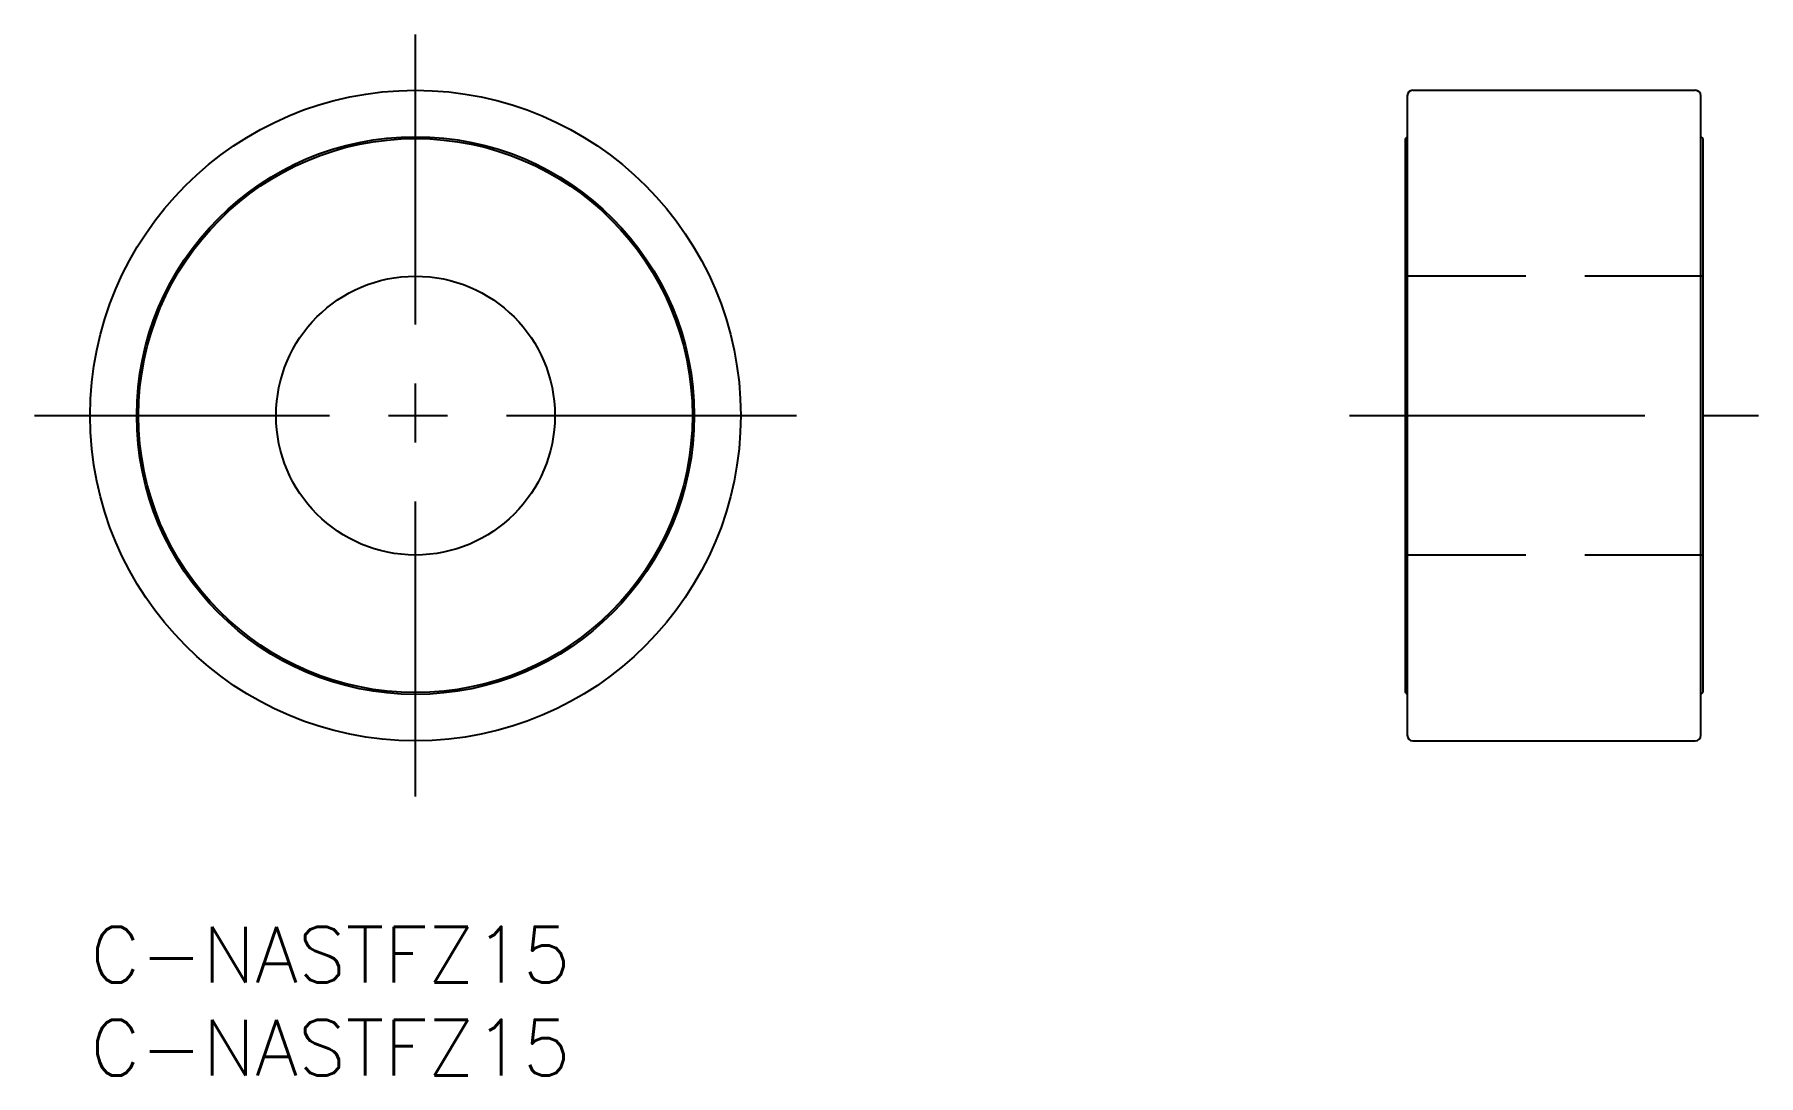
# Model space of a CAD drawing. Extents: x -3 to 89.8, y -8 to 48.
import ezdxf

# ---------------------------------------------------------------- set-up
doc = ezdxf.new("R2010")
doc.units = 0
doc.header["$LTSCALE"] = 0.5
doc.linetypes.add('CENTER', pattern=[50.8, 31.75, -6.35, 6.35, -6.35])
doc.linetypes.add('DASHED', pattern=[19.05, 12.7, -6.35])
for name, color, linetype in [('MSM_CENTER', 1, 'CENTER'), ('MSM_CONTINUOUS', 7, 'CONTINUOUS'), ('MSM_DASHED', 4, 'DASHED'), ('MSM_PART_NUMBER', 7, 'CONTINUOUS')]:
    doc.layers.add(name, color=color, linetype=linetype)
doc.styles.get("Standard").update_dxf_attribs({"font": 'txt.shx', "height": 3, "bigfont": 'bigfont.shx'})

# ---------------------------------------------------------------- blocks, each defined once
blk = doc.blocks.new('*U13')
at = {"layer": 'MSM_PART_NUMBER'}
blk.add_text('C-NASTFZ15', height=3, dxfattribs=at).set_placement((0, -3))
blk = doc.blocks.new('*U14')
at = {"layer": 'MSM_PART_NUMBER'}
blk.add_text('C-NASTFZ15', height=3, dxfattribs=at).set_placement((0, -8))

msp = doc.modelspace()

# ---------------------------------------------------------------- linework, layer by layer
at = {"layer": 'MSM_CENTER'}
for p, q in [((17.5, 7), (17.5, 48)), ((-3, 27.5), (38, 27.5)), ((67.761, 27.5), (89.761, 27.5))]:
    msp.add_line(p, q, dxfattribs=at)
at = {"layer": 'MSM_CONTINUOUS'}
for p, q in [((70.861, 44.7), (70.861, 10.3)), ((71.161, 45), (86.361, 45)), ((86.661, 10.3), (86.661, 44.7)), ((70.861, 42.5), (70.761, 42.4)), ((70.761, 12.6), (70.761, 42.4)), ((86.661, 42.5), (86.761, 42.4)), ((86.761, 42.4), (86.761, 12.6)), ((70.861, 12.5), (70.761, 12.6)), ((86.661, 12.5), (86.761, 12.6)), ((71.161, 10), (86.361, 10))]:
    msp.add_line(p, q, dxfattribs=at)
for radius in [17.5, 15, 14.9, 7.5]:
    msp.add_circle((17.5, 27.5), radius, dxfattribs=at)
for centre, start, end in [((71.161, 44.7), 90, 180), ((86.361, 44.7), 0, 90), ((71.161, 10.3), 180, 270), ((86.361, 10.3), 270, 0)]:
    msp.add_arc(centre, 0.3, start, end, dxfattribs=at)
at = {"layer": 'MSM_DASHED'}
for p, q in [((86.761, 35), (70.761, 35)), ((86.761, 20), (70.761, 20))]:
    msp.add_line(p, q, dxfattribs=at)

# ---------------------------------------------------------------- block references
at = {"layer": 'MSM_CONTINUOUS'}
for name in ['*U13', '*U14']:
    msp.add_blockref(name, (0, 0), dxfattribs=at)

doc.saveas('drawing.dxf')
